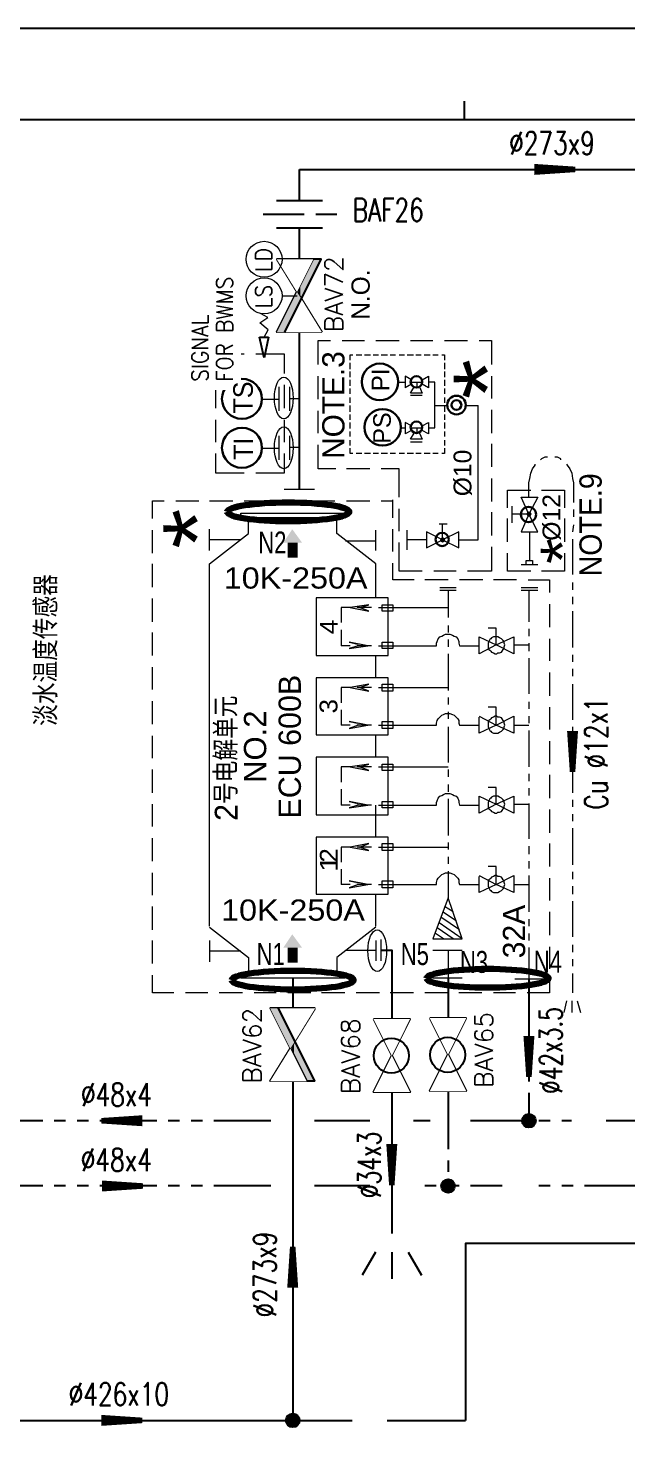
# Model space of a CAD drawing. Header units: inches. Extents: x 10682 to 13289, y -2771 to -1885.
# Drawn here: x 10858.8 to 10924.4, y -2039.9 to -1884.6 of the extents above; entities that cross this region are included whole.
import ezdxf
from ezdxf.enums import TextEntityAlignment as Align

# ---------------------------------------------------------------- set-up
doc = ezdxf.new("R2010")
doc.units = ezdxf.units.IN
doc.header["$MEASUREMENT"] = 0
doc.set_wipeout_variables(frame=1)
doc.linetypes.add('2 虚线', pattern=[5.75, 4.5, -1.25])
doc.linetypes.add('PHANTOM', pattern=[2.5, 1.25, -0.25, 0.25, -0.25, 0.25, -0.25])
doc.layers.add('0.5 Dim', color=1, linetype='Continuous', lineweight=9)
doc.layers.add('Pipe_Y', color=170, linetype='Continuous', lineweight=15)
for name, color, linetype in [('ARROW', 7, 'Continuous'), ('PDF_Geomertry', 7, 'Continuous'), ('PDF_Solid Fills', 7, 'Continuous'), ('PDF_Text', 7, 'Continuous'), ('text', 2, 'Continuous')]:
    doc.layers.add(name, color=color, linetype=linetype)
doc.styles.add('HZDX', font='romans.shx', dxfattribs={"width": 0.9, "bigfont": 'HZDX.SHX'})
doc.styles.add('PDF Arial', font='arial.ttf')
doc.styles.add('ROMANS', font='ROMANS')
doc.styles.add('SimSun', font='Simtxt.shx', dxfattribs={"width": 0.75, "bigfont": 'HZDX.SHX'})

# ---------------------------------------------------------------- blocks, each defined once
blk = doc.blocks.new('A2')
for p, q in [((0, 420), (594, 420)), ((225, 410), (225, 412))]:
    blk.add_line(p, q)
at = {"color": 5}
blk.add_line((25, 410), (584, 410), dxfattribs=at)
blk = doc.blocks.new('A3图框')
at = {"ltscale": 5}
blk.add_lwpolyline([(-562.29, -4946.17), (31.71, -4946.17), (31.71, -5366.17), (-562.29, -5366.17)], close=True, dxfattribs=at)
at = {"color": 2}
blk.add_blockref('A2', (-562.29, -5366.17), dxfattribs=at)
blk.add_blockref('A2', (-562.29, -5366.17), dxfattribs=at)
blk = doc.blocks.new('zw$8640')
at = {"layer": 'PDF_Solid Fills'}
for points in [[(41.25, 54.91), (41.06, 54.81), (40.96, 54.61), (41.06, 54.42), (41.25, 54.32), (41.45, 54.42), (41.55, 54.61), (41.45, 54.81)], [(31.79, 52.08), (31.6, 51.98), (31.5, 51.79), (31.6, 51.59), (31.79, 51.49), (31.99, 51.59), (32.09, 51.79), (31.99, 51.98)], [(31.79, 52.08), (31.6, 51.98), (31.5, 51.79), (31.6, 51.59), (31.79, 51.49), (31.99, 51.59), (32.09, 51.79), (31.99, 51.98)]]:
    blk.add_hatch(color=251, dxfattribs=at).paths.add_polyline_path(points)
h = blk.add_hatch(color=251, dxfattribs=at)
h.paths.add_polyline_path([(15.9, 51.49), (14.82, 51.49), (15.9, 49.84)])
h.paths.add_polyline_path([(14.82, 51.49), (15.9, 49.84), (14.82, 49.84)])
h = blk.add_hatch(color=251, dxfattribs=at)
h.paths.add_polyline_path([(22.72, 44.37), (23.7, 44.67)])
h.paths.add_polyline_path([(23.7, 44.67), (22.72, 44.37), (21.65, 44.37)])
h.paths.add_polyline_path([(22.72, 44.37), (21.65, 44.37), (23.7, 43.98)])
h = blk.add_hatch(color=251, dxfattribs=at)
h.paths.add_polyline_path([(23.6, 40.18), (21.55, 40.57)])
h.paths.add_polyline_path([(21.55, 40.57), (23.6, 40.18), (22.53, 40.18)])
h = blk.add_hatch(color=251, dxfattribs=at)
h.paths.add_polyline_path([(21.55, 39.89), (21.55, 39.89), (22.53, 40.18)])
h.paths.add_polyline_path([(21.55, 39.89), (22.53, 40.18), (23.6, 40.18)])
h = blk.add_hatch(color=251, dxfattribs=at)
h.paths.add_polyline_path([(22.72, 35.6), (23.7, 35.99)])
h.paths.add_polyline_path([(23.7, 35.99), (22.72, 35.6), (21.65, 35.6)])
h.paths.add_polyline_path([(22.72, 35.6), (21.65, 35.6), (23.7, 35.21)])
h = blk.add_hatch(color=251, dxfattribs=at)
h.paths.add_polyline_path([(23.6, 31.5), (21.55, 31.89)])
h.paths.add_polyline_path([(21.55, 31.89), (23.6, 31.5), (22.53, 31.5)])
h = blk.add_hatch(color=251, dxfattribs=at)
h.paths.add_polyline_path([(21.55, 31.11), (21.55, 31.11), (22.53, 31.5)])
h.paths.add_polyline_path([(21.55, 31.11), (22.53, 31.5), (23.6, 31.5)])
h = blk.add_hatch(color=251, dxfattribs=at)
h.paths.add_polyline_path([(22.72, 26.92), (23.7, 27.21)])
h.paths.add_polyline_path([(23.7, 27.21), (22.72, 26.92), (21.65, 26.92)])
h.paths.add_polyline_path([(22.72, 26.92), (21.65, 26.92), (23.7, 26.53)])
h = blk.add_hatch(color=251, dxfattribs=at)
h.paths.add_polyline_path([(23.6, 22.72), (21.55, 23.11)])
h.paths.add_polyline_path([(21.55, 23.11), (23.6, 22.72), (22.53, 22.72)])
h = blk.add_hatch(color=251, dxfattribs=at)
h.paths.add_polyline_path([(21.55, 22.43), (21.55, 22.43), (22.53, 22.72)])
h.paths.add_polyline_path([(21.55, 22.43), (22.53, 22.72), (23.6, 22.72)])
h = blk.add_hatch(color=251, dxfattribs=at)
h.paths.add_polyline_path([(23.7, 18.53), (22.72, 18.14), (21.65, 18.14)])
h.paths.add_polyline_path([(22.72, 18.14), (21.65, 18.14), (23.7, 17.75)])
h = blk.add_hatch(color=251, dxfattribs=at)
h.paths.add_polyline_path([(23.6, 14.04), (21.55, 14.43)])
h.paths.add_polyline_path([(21.55, 14.43), (23.6, 14.04), (22.53, 14.04)])
h = blk.add_hatch(color=251, dxfattribs=at)
h.paths.add_polyline_path([(21.55, 13.65), (21.55, 13.65), (22.53, 14.04)])
h.paths.add_polyline_path([(21.55, 13.65), (22.53, 14.04), (23.6, 14.04)])
h = blk.add_hatch(color=251, dxfattribs=at)
h.paths.add_polyline_path([(15.9, 7.12), (14.82, 7.12), (15.9, 5.46)])
h.paths.add_polyline_path([(14.82, 7.12), (15.9, 5.46), (14.82, 5.46)])
at = {"layer": 'PDF_Geomertry', "color": 251, "lineweight": 0}
for points in [[(18.14, 71), (18.14, 73.63), (19.51, 73.63)], [(20.77, 73.63), (23.21, 73.63)], [(24.48, 73.63), (27.01, 73.63)], [(28.28, 73.63), (30.72, 73.63)], [(31.99, 73.63), (34.52, 73.63)], [(35.79, 73.63), (37.16, 73.63), (37.16, 71)], [(6.92, 72.17), (10.05, 72.17)], [(6.92, 70.02), (6.92, 72.17)], [(11.31, 72.17), (14.43, 72.17), (14.43, 70.02)], [(21.65, 71.49), (21.65, 72.07), (21.94, 72.07)], [(22.33, 72.07), (22.92, 72.07)], [(23.21, 72.07), (23.89, 72.07)], [(24.19, 72.07), (24.77, 72.07)], [(25.06, 72.07), (25.75, 72.07)], [(26.04, 72.07), (26.62, 72.07)], [(27.01, 72.07), (27.6, 72.07)], [(27.89, 72.07), (28.58, 72.07)], [(28.87, 72.07), (29.45, 72.07)], [(29.75, 72.07), (30.43, 72.07)], [(30.72, 72.07), (31.31, 72.07)], [(31.7, 72.07), (31.99, 72.07), (31.99, 71.49)], [(21.65, 70.51), (21.65, 71.19)], [(21.65, 69.63), (21.65, 70.22)], [(31.99, 71.19), (31.99, 70.51)], [(31.99, 70.22), (31.99, 69.63)], [(6.92, 66.22), (6.92, 68.76)], [(13.85, 68.56), (13.85, 65.93)], [(14.43, 68.76), (14.43, 66.22)], [(15.02, 68.56), (15.02, 65.93)], [(18.14, 67.2), (18.14, 69.73)], [(21.65, 68.66), (21.65, 69.34)], [(21.65, 67.78), (21.65, 68.37)], [(27.01, 69.05), (27.7, 69.05)], [(28.38, 69.34), (27.7, 69.73)], [(27.7, 69.73), (27.7, 68.46)], [(28.38, 68.85), (27.7, 68.46)], [(29.26, 68.56), (29.55, 67.88), (28.28, 67.88), (28.67, 68.56)], [(28.38, 69.05), (29.55, 69.05)], [(28.97, 69.05), (28.97, 68.46)], [(29.55, 69.34), (30.23, 69.73), (30.23, 68.46), (29.55, 68.85)], [(30.23, 64.07), (30.92, 64.07), (30.92, 69.05), (30.23, 69.05)], [(31.99, 69.34), (31.99, 68.66)], [(31.99, 68.37), (31.99, 67.78)], [(37.16, 69.73), (37.16, 67.29)], [(12.09, 67.2), (13.85, 67.2)], [(15.02, 67.29), (16.09, 67.29)], [(21.65, 66.81), (21.65, 67.39)], [(29.55, 67.59), (28.28, 67.59)], [(31.99, 67.39), (31.99, 66.81)], [(18.14, 63.49), (18.14, 65.93)], [(21.65, 65.83), (21.65, 66.51)], [(21.65, 64.95), (21.65, 65.54)], [(30.92, 66.51), (32.38, 66.51)], [(31.99, 66.51), (31.99, 65.83)], [(31.99, 65.54), (31.99, 64.95)], [(33.55, 51.79), (35.69, 51.79), (35.69, 66.51)], [(34.33, 66.51), (35.69, 66.51)], [(37.16, 66.03), (37.16, 63.49)], [(6.92, 62.51), (6.92, 64.95)], [(14.43, 64.95), (14.43, 62.51)], [(21.65, 63.98), (21.65, 64.66)], [(21.65, 63.1), (21.65, 63.68)], [(27.21, 64.07), (27.7, 64.07)], [(28.38, 64.27), (27.7, 64.66)], [(27.7, 64.66), (27.7, 63.39)], [(28.38, 63.78), (27.7, 63.39)], [(28.38, 64.07), (29.55, 64.07)], [(28.97, 64.07), (28.97, 63.39)], [(29.55, 64.27), (30.23, 64.66), (30.23, 63.39), (29.55, 63.78)], [(31.99, 64.66), (31.99, 63.98)], [(31.99, 63.68), (31.99, 63.1)], [(13.85, 63.2), (13.85, 60.56)], [(15.02, 63.2), (15.02, 60.56)], [(20.09, 59.59), (18.14, 59.59), (18.14, 62.22)], [(21.65, 62.12), (21.65, 62.71)], [(29.26, 63.49), (29.55, 62.81), (28.28, 62.81), (28.67, 63.49)], [(29.55, 62.51), (28.28, 62.51)], [(31.99, 62.71), (31.99, 62.12)], [(37.16, 62.32), (37.16, 59.78)], [(10.05, 59.1), (6.92, 59.1), (6.92, 61.25)], [(14.43, 61.25), (14.43, 59.1), (11.31, 59.1)], [(12.09, 61.83), (13.85, 61.83)], [(15.02, 61.93), (16.09, 61.93)], [(21.94, 61.25), (21.65, 61.25), (21.65, 61.83)], [(22.92, 61.25), (22.33, 61.25)], [(23.89, 61.25), (23.21, 61.25)], [(24.77, 61.25), (24.19, 61.25)], [(25.75, 61.25), (25.06, 61.25)], [(26.62, 61.25), (26.04, 61.25)], [(27.6, 61.25), (27.01, 61.25)], [(28.58, 61.25), (27.89, 61.25)], [(29.45, 61.25), (28.87, 61.25)], [(30.43, 61.25), (29.75, 61.25)], [(31.31, 61.25), (30.72, 61.25)], [(31.99, 61.83), (31.99, 61.25), (31.7, 61.25)], [(23.8, 59.59), (21.26, 59.59)], [(27.01, 56.47), (27.01, 59.59), (25.06, 59.59)], [(37.16, 58.52), (37.16, 55.98)], [(0, 54.13), (0, 56.08), (1.27, 56.08)], [(2.54, 56.08), (5.07, 56.08)], [(6.24, 56.08), (8.78, 56.08)], [(10.05, 56.08), (12.48, 56.08)], [(13.75, 56.08), (16.29, 56.08)], [(14.43, 57.35), (17.75, 57.35)], [(17.55, 56.08), (19.99, 56.08)], [(21.26, 56.08), (23.8, 56.08)], [(25.06, 56.08), (26.33, 56.08)], [(26.33, 54.22), (26.33, 56.18)], [(38.91, 55.3), (38.91, 57.25), (41.45, 57.25)], [(40.38, 56.47), (42.23, 56.47), (41.25, 54.61), (41.25, 54.52)], [(41.25, 54.61), (40.38, 56.47)], [(42.62, 57.25), (45.15, 57.25), (45.15, 55.3)], [(27.01, 52.76), (27.01, 55.2)], [(37.16, 54.81), (37.16, 52.27)], [(39.4, 53.64), (39.4, 55.49)], [(41.35, 54.61), (39.4, 54.61)], [(40.38, 52.66), (42.23, 52.66), (41.25, 54.61), (40.38, 52.66)], [(41.25, 54.52), (41.25, 54.61)], [(0, 50.32), (0, 52.86)], [(6.24, 50.62), (6.24, 52.96)], [(10.53, 52.47), (10.53, 54.22)], [(24.48, 45.45), (24.48, 49.15), (20.19, 52.47), (20.19, 54.22)], [(24.48, 50.62), (24.48, 52.86)], [(26.33, 50.52), (26.33, 52.96)], [(27.89, 50.71), (27.89, 52.86)], [(31.4, 53.54), (32.28, 53.54)], [(31.79, 51.79), (31.79, 53.54)], [(38.91, 51.59), (38.91, 54.13)], [(45.15, 54.13), (45.15, 51.59)], [(6.24, 49.15), (10.53, 52.47)], [(9.66, 51.79), (6.24, 51.79)], [(21.16, 51.69), (24.48, 51.69)], [(29.55, 48.37), (27.01, 48.37), (27.01, 51.49)], [(30.04, 51.79), (27.89, 51.79)], [(30.04, 52.66), (30.04, 50.91), (31.79, 51.79), (30.04, 52.66)], [(41.35, 49.54), (41.35, 52.66)], [(37.16, 51.01), (37.16, 48.37), (34.52, 48.37)], [(41.45, 48.37), (38.91, 48.37), (38.91, 50.32)], [(45.15, 50.32), (45.15, 48.37), (42.62, 48.37)], [(0, 46.62), (0, 49.15)], [(6.24, 9.46), (6.24, 49.15)], [(28.67, 47.4), (26.33, 47.4), (26.33, 49.25)], [(33.26, 48.37), (30.82, 48.37)], [(42.23, 49.06), (40.38, 49.06)], [(40.96, 49.06), (40.96, 49.54), (41.64, 49.54), (41.64, 49.06)], [(32.38, 47.4), (29.84, 47.4)], [(36.18, 47.4), (33.65, 47.4)], [(39.89, 47.4), (37.35, 47.4)], [(41.16, 47.4), (43.5, 47.4), (43.5, 46.03)], [(0, 42.81), (0, 45.35)], [(25.84, 39.11), (25.84, 45.45), (17.94, 45.45), (17.94, 39.11)], [(33.26, 46.52), (31.5, 46.52)], [(33.26, 46.23), (31.5, 46.23)], [(32.38, 46.23), (32.38, 43.3)], [(42.23, 46.52), (40.38, 46.52)], [(42.23, 46.23), (40.38, 46.23)], [(41.25, 46.23), (41.25, 42.81)], [(20.68, 44.37), (20.68, 42.72)], [(21.65, 44.37), (20.68, 44.37)], [(22.72, 44.37), (23.7, 44.67), (21.65, 44.37), (23.7, 43.98), (22.72, 44.37)], [(23.99, 44.37), (22.43, 44.37)], [(24.77, 44.37), (25.84, 44.37), (32.38, 44.37)], [(26.33, 43.98), (25.16, 43.98), (25.16, 44.67), (26.33, 44.67), (26.33, 43.98)], [(43.5, 44.76), (43.5, 42.23)], [(20.68, 41.94), (20.68, 40.18)], [(32.38, 42.42), (32.38, 41.64)], [(37.65, 40.28), (37.65, 42.13), (36.77, 42.13)], [(41.25, 42.03), (41.25, 41.25)], [(0, 39.11), (0, 41.64)], [(22.53, 40.18), (21.55, 39.89), (23.6, 40.18), (21.55, 40.57), (22.53, 40.38)], [(24.77, 40.18), (25.84, 40.18), (31.11, 40.18), (31.11, 40.47), (31.21, 40.67), (31.31, 40.96), (31.5, 41.16), (31.7, 41.25), (31.89, 41.35), (32.09, 41.45), (32.38, 41.45), (32.57, 41.45), (32.87, 41.35), (33.06, 41.25), (33.26, 41.16), (33.45, 40.96), (33.55, 40.67), (33.55, 40.47), (33.65, 40.18), (35.79, 40.18)], [(26.33, 39.89), (25.16, 39.89), (25.16, 40.57), (26.33, 40.57), (26.33, 39.89)], [(32.38, 40.86), (32.38, 40.08)], [(35.79, 41.16), (37.65, 40.28), (35.79, 39.3), (35.79, 41.16)], [(38.62, 40.28), (38.52, 40.47), (38.52, 40.57), (38.43, 40.77), (38.33, 40.86), (38.23, 40.96), (38.04, 41.06), (37.84, 41.16), (37.74, 41.16), (37.55, 41.16), (37.35, 41.16), (37.16, 41.06), (37.06, 40.96), (36.96, 40.86), (36.87, 40.67), (36.77, 40.47), (36.77, 40.38), (36.77, 40.18), (36.77, 39.99), (36.87, 39.79), (36.96, 39.69), (37.06, 39.6), (37.16, 39.5), (37.35, 39.4), (37.55, 39.3), (37.74, 39.3), (37.84, 39.4), (38.04, 39.4), (38.23, 39.5), (38.33, 39.6), (38.43, 39.79), (38.52, 39.89), (38.52, 40.08), (38.62, 40.28)], [(39.6, 41.16), (39.6, 39.3), (37.65, 40.28), (39.6, 41.16)], [(41.25, 40.47), (41.25, 39.6)], [(43.5, 40.96), (43.5, 38.52)], [(17.94, 39.11), (25.84, 39.11)], [(21.65, 40.18), (20.68, 40.18)], [(23.99, 40.18), (22.43, 40.18)], [(24.48, 36.67), (24.48, 39.11)], [(32.38, 39.3), (32.38, 35.3)], [(35.79, 40.18), (35.79, 40.18)], [(39.6, 40.28), (41.25, 40.28)], [(0, 35.4), (0, 37.84)], [(41.25, 38.82), (41.25, 34.91)], [(22.72, 35.6), (23.7, 35.99), (21.65, 35.6), (23.7, 35.21), (22.72, 35.6)], [(26.33, 35.21), (25.16, 35.21), (25.16, 35.99), (26.33, 35.99), (26.33, 35.21)], [(43.5, 37.26), (43.5, 34.72)], [(20.68, 35.6), (20.68, 33.94)], [(21.65, 35.6), (20.68, 35.6)], [(23.99, 35.6), (22.43, 35.6)], [(24.77, 35.6), (25.84, 35.6), (32.38, 35.6)], [(32.38, 34.52), (32.38, 33.74)], [(0, 31.6), (0, 34.13)], [(20.68, 33.16), (20.68, 31.5)], [(24.77, 31.5), (25.84, 31.5), (31.11, 31.5), (31.11, 31.7), (31.21, 31.99), (31.31, 32.18), (31.5, 32.38), (31.7, 32.57), (31.89, 32.67), (32.09, 32.77), (32.38, 32.77), (32.57, 32.77), (32.87, 32.67), (33.06, 32.57), (33.26, 32.38), (33.45, 32.18), (33.55, 31.99), (33.55, 31.7), (33.65, 31.5), (35.79, 31.5)], [(32.38, 32.96), (32.38, 32.18)], [(37.65, 31.5), (37.65, 33.45), (36.77, 33.45)], [(41.25, 34.04), (41.25, 33.26)], [(43.5, 33.45), (43.5, 31.01)], [(21.65, 31.5), (20.68, 31.5)], [(22.53, 31.5), (21.55, 31.11), (23.6, 31.5), (21.55, 31.89), (22.53, 31.7)], [(23.99, 31.5), (22.43, 31.5)], [(26.33, 31.11), (25.16, 31.11), (25.16, 31.89), (26.33, 31.89), (26.33, 31.11)], [(32.38, 31.31), (32.38, 27.4)], [(35.79, 32.48), (37.65, 31.5), (35.79, 30.62), (35.79, 32.38)], [(35.79, 31.5), (35.79, 31.5)], [(38.62, 31.5), (38.52, 31.7), (38.52, 31.89), (38.43, 31.99), (38.33, 32.18), (38.23, 32.28), (38.04, 32.38), (37.84, 32.38), (37.74, 32.48), (37.55, 32.48), (37.35, 32.38), (37.16, 32.28), (37.06, 32.18), (36.96, 32.09), (36.87, 31.99), (36.77, 31.79), (36.77, 31.6), (36.77, 31.4), (36.77, 31.31), (36.87, 31.11), (36.96, 30.92), (37.06, 30.82), (37.16, 30.72), (37.35, 30.62), (37.55, 30.62), (37.74, 30.62), (37.84, 30.62), (38.04, 30.72), (38.23, 30.82), (38.33, 30.92), (38.43, 31.01), (38.52, 31.21), (38.52, 31.31), (38.62, 31.5)], [(39.6, 32.48), (39.6, 30.62), (37.65, 31.5), (39.6, 32.48)], [(39.6, 31.5), (41.25, 31.5)], [(41.25, 32.48), (41.25, 31.7)], [(0, 27.89), (0, 30.33)], [(24.48, 27.99), (24.48, 30.43)], [(41.25, 30.92), (41.25, 26.92)], [(43.5, 29.75), (43.5, 27.21)], [(0, 24.09), (0, 26.62)], [(20.68, 26.92), (20.68, 25.26)], [(21.65, 26.92), (20.68, 26.92)], [(22.72, 26.92), (23.7, 27.21), (21.65, 26.92), (23.7, 26.53), (22.72, 26.92)], [(23.99, 26.92), (22.43, 26.92)], [(24.77, 26.92), (25.84, 26.92), (32.38, 26.92)], [(26.33, 26.53), (25.16, 26.53), (25.16, 27.21), (26.33, 27.21), (26.33, 26.53)], [(32.38, 26.62), (32.38, 25.84)], [(32.38, 24.97), (32.38, 24.19)], [(41.25, 26.14), (41.25, 25.36)], [(43.5, 26.04), (43.5, 23.5)], [(20.68, 24.48), (20.68, 22.72)], [(24.77, 22.72), (25.84, 22.72), (31.11, 22.72), (31.11, 23.02), (31.21, 23.21), (31.31, 23.5), (31.5, 23.7), (31.7, 23.8), (31.89, 23.89), (32.09, 23.99), (32.38, 23.99), (32.57, 23.99), (32.87, 23.89), (33.06, 23.8), (33.26, 23.7), (33.45, 23.5), (33.55, 23.21), (33.55, 23.02), (33.65, 22.72), (35.79, 22.72)], [(32.38, 23.41), (32.38, 19.41)], [(35.79, 23.7), (37.65, 22.82), (35.79, 21.85), (35.79, 23.7)], [(37.65, 22.82), (37.65, 24.67), (36.77, 24.67)], [(38.62, 22.82), (38.52, 23.02), (38.52, 23.11), (38.43, 23.31), (38.33, 23.41), (38.23, 23.5), (38.04, 23.6), (37.84, 23.7), (37.74, 23.7), (37.55, 23.7), (37.35, 23.7), (37.16, 23.6), (37.06, 23.5), (36.96, 23.41), (36.87, 23.21), (36.77, 23.02), (36.77, 22.92), (36.77, 22.72), (36.77, 22.53), (36.87, 22.33), (36.96, 22.24), (37.06, 22.14), (37.16, 22.04), (37.35, 21.94), (37.55, 21.85), (37.74, 21.85), (37.84, 21.94), (38.04, 21.94), (38.23, 22.04), (38.33, 22.14), (38.43, 22.33), (38.52, 22.43), (38.52, 22.63), (38.62, 22.82)], [(39.6, 23.7), (39.6, 21.85), (37.65, 22.82), (39.6, 23.7)], [(41.25, 24.58), (41.25, 23.8)], [(0, 20.38), (0, 22.82)], [(21.65, 22.72), (20.68, 22.72)], [(22.53, 22.72), (21.55, 22.43), (23.6, 22.72), (21.55, 23.11), (22.53, 22.92)], [(23.99, 22.72), (22.43, 22.72)], [(24.48, 19.21), (24.48, 21.65), (24.48, 22.72)], [(26.33, 22.43), (25.16, 22.43), (25.16, 23.11), (26.33, 23.11), (26.33, 22.43)], [(35.79, 22.72), (35.79, 22.72)], [(39.6, 22.82), (41.25, 22.82)], [(41.25, 22.92), (41.25, 19.02)], [(43.5, 22.24), (43.5, 19.7)], [(0, 16.58), (0, 19.12)], [(20.68, 18.14), (20.68, 16.48)], [(21.65, 18.14), (20.68, 18.14)], [(22.72, 18.14), (23.7, 18.53), (21.65, 18.14), (23.7, 17.75), (22.72, 18.14)], [(23.99, 18.14), (22.43, 18.14)], [(24.77, 18.14), (25.84, 18.14), (32.38, 18.14)], [(26.33, 17.75), (25.16, 17.75), (25.16, 18.53), (26.33, 18.53), (26.33, 17.75)], [(32.38, 18.63), (32.38, 17.85)], [(41.25, 18.24), (41.25, 17.36)], [(43.5, 18.53), (43.5, 15.99)], [(20.68, 15.7), (20.68, 14.04)], [(32.38, 17.07), (32.38, 16.29)], [(37.65, 14.04), (37.65, 15.99), (36.77, 15.99)], [(41.25, 16.58), (41.25, 15.8)], [(0, 12.87), (0, 15.31)], [(21.65, 14.04), (20.68, 14.04)], [(22.53, 14.04), (21.55, 13.65), (23.6, 14.04), (21.55, 14.43), (22.53, 14.24)], [(23.99, 14.04), (22.43, 14.04)], [(24.77, 14.04), (25.84, 14.04), (31.11, 14.04), (31.11, 14.24), (31.21, 14.53), (31.31, 14.73), (31.5, 14.92), (31.7, 15.12), (31.89, 15.21), (32.09, 15.31), (32.38, 15.31), (32.57, 15.31), (32.87, 15.21), (33.06, 15.12), (33.26, 14.92), (33.45, 14.73), (33.55, 14.53), (33.55, 14.24), (33.65, 14.04), (35.79, 14.04)], [(26.33, 13.65), (25.16, 13.65), (25.16, 14.43), (26.33, 14.43), (26.33, 13.65)], [(32.38, 15.51), (32.38, 12.58)], [(35.79, 15.02), (37.65, 14.04), (35.79, 13.17), (35.79, 14.92)], [(38.62, 14.04), (38.52, 14.24), (38.52, 14.43), (38.43, 14.53), (38.33, 14.73), (38.23, 14.82), (38.04, 14.92), (37.84, 14.92), (37.74, 15.02), (37.55, 15.02), (37.35, 14.92), (37.16, 14.82), (37.06, 14.73), (36.96, 14.63), (36.87, 14.53), (36.77, 14.34), (36.77, 14.14), (36.77, 13.95), (36.77, 13.85), (36.87, 13.65), (36.96, 13.46), (37.06, 13.36), (37.16, 13.26), (37.35, 13.17), (37.55, 13.17), (37.74, 13.17), (37.84, 13.17), (38.04, 13.26), (38.23, 13.36), (38.33, 13.46), (38.43, 13.56), (38.52, 13.75), (38.52, 13.85), (38.62, 14.04)], [(39.6, 15.02), (39.6, 13.17), (37.65, 14.04), (39.6, 15.02)], [(39.6, 14.04), (41.25, 14.04)], [(41.25, 15.02), (41.25, 11.02)], [(43.5, 14.73), (43.5, 12.29)], [(24.48, 9.46), (24.48, 12.97)], [(0, 9.07), (0, 11.61)], [(33.26, 10.05), (31.79, 11.02)], [(32.96, 11.02), (31.99, 11.61)], [(43.5, 11.02), (43.5, 8.48)], [(6.24, 9.36), (10.53, 6.05), (10.53, 4.29)], [(24.48, 9.36), (20.19, 6.05), (20.19, 4.29)], [(33.94, 8.09), (31.4, 9.85)], [(33.65, 9.07), (31.6, 10.44)], [(41.25, 10.24), (41.25, 9.46)], [(0, 5.36), (0, 7.9)], [(6.24, 7.9), (6.24, 5.56)], [(24.48, 7.9), (24.48, 5.66)], [(25.06, 5.66), (25.06, 8)], [(31.89, 8.09), (31.01, 8.68)], [(32.96, 8.09), (31.21, 9.27)], [(41.25, 8.68), (41.25, 7.9)], [(9.66, 6.73), (6.24, 6.73)], [(21.16, 6.83), (24.48, 6.83)], [(30.72, 6.83), (33.94, 6.83)], [(32.38, 6.83), (32.38, 3.8)], [(41.25, 7.12), (41.25, 3.71)], [(43.5, 7.22), (43.5, 4.78)], [(2.34, 2.15), (0, 2.15), (0, 4.1)], [(30.72, 3.8), (33.94, 3.8)], [(39.69, 3.71), (42.91, 3.71)], [(43.5, 3.51), (43.5, 2.15), (41.06, 2.15)], [(6.05, 2.15), (3.61, 2.15)], [(9.85, 2.15), (7.31, 2.15)], [(13.56, 2.15), (11.12, 2.15)], [(17.36, 2.15), (14.82, 2.15)], [(21.07, 2.15), (18.53, 2.15)], [(24.87, 2.15), (22.33, 2.15)], [(28.58, 2.15), (26.04, 2.15)], [(32.28, 2.15), (29.84, 2.15)], [(36.08, 2.15), (33.55, 2.15)], [(39.79, 2.15), (37.35, 2.15)]]:
    blk.add_lwpolyline(points, dxfattribs=at)
at = {"layer": 'PDF_Geomertry', "lineweight": 0}
for points in [[(43.3, 60.86), (43.01, 60.86), (42.62, 60.66), (42.52, 60.56)], [(44.76, 60.56), (44.76, 60.66), (44.37, 60.86), (44.08, 60.86)], [(41.25, 56.47), (41.25, 58.03), (41.35, 58.52), (41.45, 59.1), (41.64, 59.59), (41.94, 59.98), (41.94, 60.08)], [(45.35, 60.08), (45.45, 59.98), (45.74, 59.59), (45.94, 59.1), (46.03, 58.52), (46.13, 58.03), (46.13, 55.88)], [(46.13, 55.1), (46.13, 54.32)], [(46.13, 53.44), (46.03, 52.66)], [(46.03, 51.88), (46.03, 47.98)], [(46.03, 47.11), (46.03, 46.33)], [(46.03, 45.54), (46.03, 44.76)], [(46.03, 43.98), (46.03, 39.99)], [(46.03, 39.21), (46.03, 38.43)], [(46.03, 37.65), (46.03, 36.87)], [(46.03, 35.99), (46.03, 32.09)], [(46.03, 31.31), (46.03, 30.43)], [(46.03, 29.65), (46.03, 28.87)], [(46.03, 28.09), (46.03, 24.09)], [(46.03, 23.31), (46.03, 22.53)], [(46.03, 21.75), (46.03, 20.97)], [(46.03, 20.19), (46.03, 16.19)], [(46.03, 15.41), (46.03, 14.63)], [(46.03, 13.85), (46.03, 12.97)], [(46.03, 12.19), (46.03, 8.29)], [(46.03, 7.41), (46.03, 6.63)], [(46.03, 5.85), (46.03, 5.07)], [(46.03, 4.29), (46.03, 2.15)], [(45.35, 1.27), (45.06, 0)], [(45.94, 1.27), (45.94, 0)], [(46.52, 1.27), (46.91, 0)]]:
    blk.add_lwpolyline(points, dxfattribs=at)
at = {"layer": 'PDF_Geomertry', "color": 251, "lineweight": 0}
for points in [[(9.66, 54.71), (21.07, 54.71), (21.07, 54.71), (21.07, 54.22), (9.66, 54.22), (9.66, 54.71)], [(33.55, 52.66), (31.79, 51.79), (33.55, 50.91)], [(17.94, 36.67), (17.94, 30.43), (25.84, 30.43), (25.84, 36.67)], [(17.94, 27.99), (17.94, 21.65), (25.84, 21.65), (25.84, 27.99)], [(17.94, 19.21), (17.94, 12.97), (25.84, 12.97), (25.84, 19.21)], [(30.72, 8.09), (33.94, 8.09), (32.38, 12.58)], [(9.66, 3.8), (21.07, 3.8), (21.07, 3.8), (21.07, 4.29), (9.66, 4.29), (9.66, 3.8)]]:
    blk.add_lwpolyline(points, close=True, dxfattribs=at)
at = {"layer": 'PDF_Geomertry', "color": 251, "lineweight": 30}
for centre, radius in [((24.92, 69.1), 2), ((9.8, 67.24), 2.19), ((28.92, 69.1), 0.634), ((33.31, 66.56), 1.02), ((33.31, 66.56), 0.536), ((25.21, 64.12), 2), ((9.8, 61.88), 2.19), ((28.92, 64.12), 0.634), ((41.2, 54.57), 0.829), ((31.74, 51.84), 0.731)]:
    blk.add_circle(centre, radius, dxfattribs=at)
at = {"layer": 'PDF_Geomertry', "color": 251, "lineweight": 0}
for points in [[(14.39, 65.05), (14.95, 65.05), (15.41, 66.08), (15.41, 67.34), (15.41, 68.61), (14.95, 69.63), (14.39, 69.63), (13.82, 69.63), (13.36, 68.61), (13.36, 67.34), (13.36, 66.08), (13.82, 65.05), (14.39, 65.05)], [(14.39, 59.59), (14.95, 59.59), (15.41, 60.61), (15.41, 61.88), (15.41, 63.15), (14.95, 64.17), (14.39, 64.17), (13.82, 64.17), (13.36, 63.15), (13.36, 61.88), (13.36, 60.61), (13.82, 59.59), (14.39, 59.59)], [(24.63, 4.49), (25.19, 4.49), (25.65, 5.51), (25.65, 6.78), (25.65, 8.04), (25.19, 9.07), (24.63, 9.07), (24.06, 9.07), (23.6, 8.04), (23.6, 6.78), (23.6, 5.51), (24.06, 4.49), (24.63, 4.49)]]:
    blk.add_open_spline(points, degree=3, knots=[0, 0, 0, 0, 1, 1, 1, 2, 2, 2, 3, 3, 3, 4, 4, 4, 4], dxfattribs=at)
at = {"layer": 'PDF_Geomertry', "color": 251, "lineweight": 211}
for points in [[(8.19, 54.86), (8.19, 54.29), (11.18, 53.83), (14.87, 53.83), (18.56, 53.83), (21.55, 54.29), (21.55, 54.86), (21.55, 55.42), (18.56, 55.88), (14.87, 55.88), (11.18, 55.88), (8.19, 55.42), (8.19, 54.86)], [(30.04, 3.75), (30.04, 3.19), (33.03, 2.73), (36.72, 2.73), (40.41, 2.73), (43.4, 3.19), (43.4, 3.75), (43.4, 4.32), (40.41, 4.78), (36.72, 4.78), (33.03, 4.78), (30.04, 4.32), (30.04, 3.75)], [(8.68, 3.56), (8.68, 2.99), (11.67, 2.54), (15.36, 2.54), (19.05, 2.54), (22.04, 2.99), (22.04, 3.56), (22.04, 4.13), (19.05, 4.58), (15.36, 4.58), (11.67, 4.58), (8.68, 4.13), (8.68, 3.56)]]:
    blk.add_open_spline(points, degree=3, knots=[0, 0, 0, 0, 1, 1, 1, 2, 2, 2, 3, 3, 3, 4, 4, 4, 4], dxfattribs=at)
at = {"layer": 'PDF_Solid Fills', "color": 251}
for points in [[(15.31, 52.96), (16.38, 51.49), (15.31, 52.96), (14.34, 51.49)], [(15.31, 8.58), (16.38, 7.12), (15.31, 8.58), (14.34, 7.12)]]:
    blk.add_solid(points, dxfattribs=at)
at = {"layer": 'PDF_Text', "color": 251, "attachment_point": 7, "rotation": 90, "style": 'PDF Arial'}
for s, insert, char_height in [('\\W1.096823;*', (12, 69.34), 4.7521), ('\\W0.958578;NOTE.3', (21.07, 60.66), 2.4401), ('\\W0.979951;PI', (25.94, 68.07), 1.9326), ('\\W1.096823;*', (40.38, 67.2), 7.3923), ('\\W0.912953;TS', (11.02, 65.64), 2.1473), ('\\W0.954443;PS', (26.14, 62.32), 1.9326), ('\\W0.915707;TI', (11.02, 60.56), 2.1473), ('\\W0.989752;Ø10', (35.02, 56.57), 1.9521), ('\\W0.993989;Ø12', (44.77, 51.69), 1.9521), ('\\W1.096823;*', (8.58, 50.81), 7.3923), ('\\W1.096823;*', (47.3, 49.15), 4.7521), ('\\W1.057808;4', (20.29, 41.45), 1.9521), ('\\W0.977704;ECU 600B', (16.29, 21.26), 2.4401), ('\\W1.042163;3', (20.29, 32.77), 1.9521), ('\\W0.998097;NO.2', (12.49, 25.16), 2.4401), ('\\W1.032312;2', (20.29, 16.44), 1.9521), ('\\W1.198828;1', (20.29, 15.41), 1.9521), ('\\W0.967106;32A', (40.87, 5.95), 2.4401)]:
    blk.add_mtext(s, dxfattribs=dict(at, insert=insert, char_height=char_height))
at = {"layer": 'PDF_Text', "color": 2, "insert": (49.26, 47.79), "char_height": 2.4401, "attachment_point": 7, "rotation": 90, "style": 'SimSun'}
blk.add_mtext('\\W0.958176;NOTE.9', dxfattribs=at)
at = {"layer": 'PDF_Text', "color": 251, "char_height": 2.3162, "attachment_point": 7, "style": 'PDF Arial'}
for insert in [(7.8, 46.42), (7.51, 10.04)]:
    blk.add_mtext('\\W1.095201;10K-250A', dxfattribs=dict(at, insert=insert))
blk = doc.blocks.new('V027')
at = {"color": 7, "linetype": 'Continuous'}
blk.add_lwpolyline([(8, -2.51), (8, 2.43), (0, -1.57), (0, 2.43)], close=True, dxfattribs=at)
at = {"color": 2, "linetype": 'Continuous', "style": 'ROMANS', "flags": 1}
for tag in ['NAMEPLATE', 'STANDARD', 'DIAMETER', 'REMARKS', 'MATERIAL', 'WEIGHT', 'NAME', 'SIZE']:
    blk.add_attdef(tag, text='', height=2, dxfattribs=at).set_placement((3.9, 4.41), align=Align.MIDDLE)
at = {"color": 2, "linetype": 'Continuous', "style": 'ROMANS'}
blk.add_attdef('MARK', text='', height=2, dxfattribs=at).set_placement((3.9, 4.41), align=Align.MIDDLE)
at = {"color": 7, "linetype": 'Continuous'}
blk.add_wipeout([(8, -2.51), (8, 2.43), (0, -1.57), (0, 2.43)], dxfattribs=at)
h = blk.add_hatch(color=256)
h.paths.add_polyline_path([(0, -1.57), (3.58, 0.22), (4.35, -0.26), (0, -2.43)])
h.paths.add_polyline_path([(3.58, 0.22), (8, 2.43), (8, 1.57), (4.35, -0.26)])
blk.add_lwpolyline([(8, 1.57), (0, -2.43), (0, -1.57)], dxfattribs=at)
blk = doc.blocks.new('V013')
at = {"linetype": 'Continuous'}
blk.add_lwpolyline([(0, -2), (8.01, 2), (8.01, -2), (0, 2)], close=True, dxfattribs=at)
at = {"color": 2, "linetype": 'Continuous', "style": 'ROMANS', "flags": 1}
for tag in ['NAMEPLATE', 'STANDARD', 'DIAMETER', 'REMARKS', 'MATERIAL', 'WEIGHT', 'NAME', 'SIZE']:
    blk.add_attdef(tag, text='', height=2, dxfattribs=at).set_placement((4.08, 4.49), align=Align.MIDDLE)
at = {"color": 2, "linetype": 'Continuous', "style": 'ROMANS'}
blk.add_attdef('MARK', text='', height=2, dxfattribs=at).set_placement((4.08, 4.49), align=Align.MIDDLE)
at = {"linetype": 'Continuous'}
blk.add_wipeout([(0, -2), (8.01, 2), (8.01, -2), (0, 2)], dxfattribs=at)
blk.add_circle((4.02, -0.04), 1.92, dxfattribs=at)
blk = doc.blocks.new('ORIFICE')
at = {"color": 4}
for p, q in [((10910.77, -1906.6), (10915.81, -1906.6)), ((10910.77, -1909.61), (10915.81, -1909.61))]:
    blk.add_line(p, q, dxfattribs=at)
at = {"color": 4, "linetype": '2 虚线'}
blk.add_line((10909.33, -1908.1), (10917.41, -1908.1), dxfattribs=at)

msp = doc.modelspace()

# ---------------------------------------------------------------- hatches: boundary and pattern name
h = msp.add_hatch(color=256)
edge = h.paths.add_edge_path()
edge.add_ellipse((10913.71, -2004.32), major_axis=(0.75, 0), ratio=1, start_angle=0, end_angle=360)
h = msp.add_hatch(color=256)
edge = h.paths.add_edge_path()
edge.add_ellipse((10904.84, -2011.47), major_axis=(0.75, 0), ratio=1, start_angle=0, end_angle=360)
h = msp.add_hatch(color=256)
edge = h.paths.add_edge_path()
edge.add_ellipse((10887.82, -2037.15), major_axis=(0.75, 0), ratio=1, start_angle=0, end_angle=360)

# ---------------------------------------------------------------- linework, layer by layer
at = {"color": 3}
for p, q in [((10888.55, -1900.09), (10997.73, -1900.09)), ((10888.55, -1903.49), (10888.55, -1900.09)), ((10888.55, -1935.13), (10888.55, -1906.5)), ((10887.82, -1988.67), (10887.82, -2037.15)), ((10775.28, -2037.15), (10906.74, -2037.15))]:
    msp.add_line(p, q, dxfattribs=at)
at = {"color": 3, "linetype": 'PHANTOM', "ltscale": 5}
for p, q in [((10904.84, -1988.67), (10904.84, -2011.47)), ((10913.71, -1988.77), (10913.71, -2004.32))]:
    msp.add_line(p, q, dxfattribs=at)
at = {"color": 7}
for p, q in [((10896.88, -2018.72), (10895.42, -2021.25)), ((10898.68, -2018.72), (10898.68, -2021.64)), ((10900.47, -2018.72), (10901.94, -2021.25))]:
    msp.add_line(p, q, dxfattribs=at)
at = {"color": 3}
for points in [[(10914.31, -1900.09, 0, 0, 0), (10914.31, -1900.09, 1.2, 0.6, 0), (10918.81, -1900.09, 0, 0, 0), (10918.81, -1900.09, 0, 0, 0)], [(10918.49, -1961.61, 0, 0, 0), (10918.49, -1961.61, 1.2, 0.6, 0), (10918.49, -1966.11, 0, 0, 0), (10918.49, -1966.11, 0, 0, 0)], [(10913.71, -1995.04, 0, 0, 0), (10913.71, -1995.04, 1.2, 0.6, 0), (10913.71, -1999.54, 0, 0, 0), (10913.71, -1999.54, 0, 0, 0)], [(10871.35, -2004.32, 0, 0, 0), (10871.35, -2004.32, 1.2, 0.6, 0), (10866.85, -2004.32, 0, 0, 0), (10866.85, -2004.32, 0, 0, 0)], [(10898.68, -2006.88, 0, 0, 0), (10898.68, -2006.88, 1.2, 0.6, 0), (10898.68, -2011.38, 0, 0, 0), (10898.68, -2011.38, 0, 0, 0)], [(10866.92, -2011.47, 0, 0, 0), (10866.92, -2011.47, 1.2, 0.6, 0), (10871.42, -2011.47, 0, 0, 0), (10871.42, -2011.47, 0, 0, 0)], [(10887.82, -2022.62, 0, 0, 0), (10887.82, -2022.62, 1.2, 0.6, 0), (10887.82, -2018.12, 0, 0, 0), (10887.82, -2018.12, 0, 0, 0)], [(10866.84, -2037.15, 0, 0, 0), (10866.84, -2037.15, 1.2, 0.6, 0), (10871.34, -2037.15, 0, 0, 0), (10871.34, -2037.15, 0, 0, 0)]]:
    msp.add_lwpolyline(points, format="xyseb", dxfattribs=at)
at = {"color": 3, "linetype": 'PHANTOM', "ltscale": 5}
for points in [[(10885.43, -2004.32), (10855.37, -2004.32), (10855.37, -1958.5)], [(10885.43, -2011.47), (10844.3, -2011.47), (10844.3, -1972.45), (10814.04, -1972.45)], [(10896.29, -2004.32), (10890.21, -2004.32)], [(10902.89, -2004.32), (10901.07, -2004.32)], [(10951.05, -2004.32), (10907.23, -2004.32)], [(10896.29, -2011.47), (10890.21, -2011.47)], [(10951.05, -2011.47), (10901.07, -2011.47)]]:
    msp.add_lwpolyline(points, dxfattribs=at)
at = {"color": 3}
for points in [[(10897.52, -1985.65), (10898.68, -1985.65), (10898.68, -2016.66)], [(10953.45, -1990.39), (10953.45, -2017.77), (10906.74, -2017.77), (10906.74, -2037.15)]]:
    msp.add_lwpolyline(points, dxfattribs=at)
for centre in [(10913.71, -2004.32), (10904.84, -2011.47), (10887.82, -2037.15)]:
    msp.add_circle(centre, 0.75)
at = {"layer": 'ARROW'}
for p, q in [((10884.18, -1918.47), (10885.18, -1918.47)), ((10884.68, -1920.74), (10884.18, -1918.47)), ((10885.18, -1918.47), (10884.68, -1920.74))]:
    msp.add_line(p, q, dxfattribs=at)
at = {"layer": 'Pipe_Y', "color": 0}
for p, q in [((10885.1, -1916.32), (10884.28, -1915.87)), ((10884.23, -1916.91), (10885.1, -1916.32)), ((10885.14, -1917.66), (10884.23, -1916.91)), ((10884.68, -1918.47), (10885.14, -1917.66))]:
    msp.add_line(p, q, dxfattribs=at)

# ---------------------------------------------------------------- block references
at = {"color": 2}
msp.add_blockref('A3图框', (11243.95, 3061.54), dxfattribs=at)
at = {"color": 3}
for name, p in [('ORIFICE', (-24.74, 3.11)), ('zw$8640', (10872.46, -1992.47))]:
    msp.add_blockref(name, p, dxfattribs=at)

# ---------------------------------------------------------------- texts
at = {"color": 2, "linetype": 'Continuous', "style": 'SimSun'}
for s, height, p in [('N.O.', 2, (10896.26, -1913.81)), ('淡水温度传感器', 2.5, (10862.04, -1952.75)), ('2号电解单元', 2.5, (10881.78, -1964.61))]:
    msp.add_text(s, height=height, rotation=90, dxfattribs=at).set_placement(p, align=Align.CENTER)
at = {"layer": '0.5 Dim', "style": 'SimSun', "width": 0.75}
for s, p in [('N2', (10884.05, -1942.17)), ('N1', (10883.87, -1987.26)), ('N5', (10899.67, -1987.26)), ('N3', (10906.15, -1988.12)), ('N4', (10914.24, -1988.1))]:
    msp.add_text(s, height=2.4, dxfattribs=at).set_placement(p)
at = {"layer": 'text', "color": 2, "style": 'HZDX', "width": 0.75}
for s, p in [('%%C273x9', (10916.24, -1898.47)), ('BAF26', (10898.29, -1905.79)), ('%%C48x4', (10868.51, -2002.71)), ('%%C48x4', (10868.49, -2009.86)), ('%%C426x10', (10868.77, -2035.53))]:
    msp.add_text(s, height=2.5, dxfattribs=at).set_placement(p, align=Align.CENTER)
at = {"layer": 'text', "color": 2, "style": 'HZDX'}
for s, width, p in [('Cu %%C12x1', 0.75, (10922.32, -1964.08)), ('%%C42x3.5', 0.7, (10917.35, -1996.63)), ('%%C34x3', 0.7, (10897.47, -2009.16)), ('%%C273x9', 0.75, (10886.01, -2021.18))]:
    msp.add_text(s, height=2.5, rotation=90, dxfattribs=dict(at, width=width)).set_placement(p, align=Align.CENTER)

# ---------------------------------------------------------------- next in the draw order: block references
at = {"color": 3}
ref = msp.add_blockref('V027', (10888.51, -1909.94), dxfattribs=dict(at, xscale=-1, rotation=89.99999999999982))
ref.add_attrib('MARK', 'BAV72', dxfattribs={"color": 2, "linetype": 'Continuous', "height": 2, "rotation": 90, "style": 'ROMANS'}).set_placement((10892.33, -1913.77), align=Align.MIDDLE)
at = {"color": 3, "rotation": 90}
msp.add_blockref('V027', (10887.78, -2000), dxfattribs=at).add_auto_attribs({'MARK': 'BAV62'})
ref = msp.add_blockref('V013', (10898.68, -1993.18), dxfattribs=dict(rotation=269.9999999999999))
ref.add_attrib('MARK', 'BAV68', dxfattribs={"color": 2, "linetype": 'Continuous', "height": 2, "rotation": 90, "style": 'ROMANS'}).set_placement((10894.16, -1997.26), align=Align.MIDDLE)
ref = msp.add_blockref('V013', (10904.84, -1993.08), dxfattribs=dict(rotation=269.9999999999999))
ref.add_attrib('MARK', 'BAV65', dxfattribs={"color": 2, "linetype": 'Continuous', "height": 2, "rotation": 90, "style": 'ROMANS'}).set_placement((10908.77, -1996.57), align=Align.MIDDLE)

# ---------------------------------------------------------------- next in the draw order: wipeouts: each hides what was drawn before it
at = {"color": 7}
for points in [[(10922.17, -2005.64), (10922.17, -2003), (10918.38, -2001.87), (10918.38, -2006.77)], [(10914.59, -2012.79), (10914.59, -2010.15), (10910.8, -2009.02), (10910.8, -2013.93)], [(10898.14, -2038.47), (10898.14, -2035.83), (10894.35, -2034.69), (10894.35, -2039.6)]]:
    msp.add_wipeout(points, dxfattribs=at)

# ---------------------------------------------------------------- next in the draw order: linework, layer by layer
at = {"layer": 'Pipe_Y', "color": 0}
msp.add_line((10886.65, -1913.94), (10888.31, -1913.94), dxfattribs=at)
msp.add_circle((10884.68, -1913.94), 1.97, dxfattribs=at)

# ---------------------------------------------------------------- next in the draw order: texts
at = {"layer": 'text', "color": 2, "char_height": 1.8, "width": 2.1912, "attachment_point": 5, "rotation": 90, "line_spacing_factor": 0.9, "style": 'HZDX'}
for s, insert in [('\\pxqc;LD', (10884.63, -1910.02)), ('\\pxqc;LS', (10884.63, -1914.02))]:
    msp.add_mtext(s, dxfattribs=dict(at, insert=insert))

# ---------------------------------------------------------------- next in the draw order: texts
at = {"layer": 'text', "color": 2, "insert": (10879, -1917.6), "char_height": 1.8, "attachment_point": 5, "rotation": 90, "line_spacing_factor": 0.9, "style": 'HZDX', "bg_fill": 2}
msp.add_mtext('\\pxql;SIGNAL\\PFOR BWMS', dxfattribs=at)

# ---------------------------------------------------------------- next in the draw order: linework, layer by layer
at = {"layer": 'Pipe_Y', "color": 0}
msp.add_circle((10884.68, -1909.94), 1.97, dxfattribs=at)

doc.saveas('drawing.dxf')
